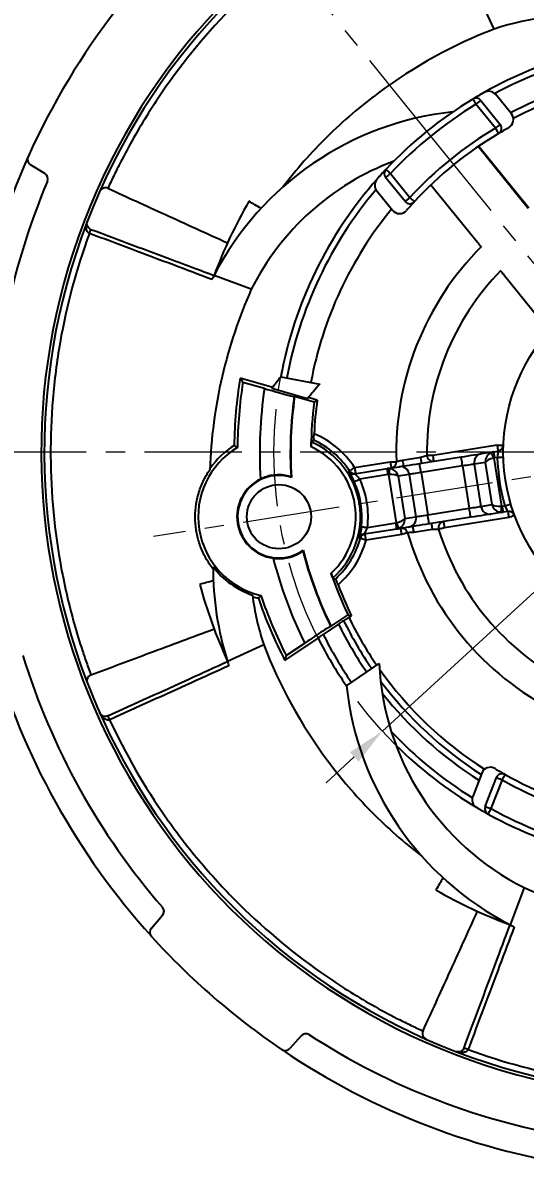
# Model space of a CAD drawing. Header units: millimetres. Extents: x 2517 to 4431, y 863 to 2540.
# Drawn here: x 3337.18 to 3353.6, y 1021.86 to 1059.27 of the extents above; entities that cross this region are included whole.
import ezdxf

# ---------------------------------------------------------------- set-up
doc = ezdxf.new("R2010")
doc.units = ezdxf.units.MM
doc.linetypes.add('CENTER', pattern=[50.8, 31.75, -6.35, 6.35, -6.35])
for name, color, linetype, lineweight in [('中心线', 1, 'CENTER', 9), ('实线', 7, 'Continuous', 25), ('尺寸标注', 2, 'Continuous', 9)]:
    doc.layers.add(name, color=color, linetype=linetype, lineweight=lineweight)
doc.styles.add('st', font='txt.shx')
doc.dimstyles.new('2st', dxfattribs={"dimscale": 0.5, "dimtxt": 2.5, "dimasz": 2.5, "dimexe": 1.25, "dimexo": 0, "dimtad": 1, "dimtoh": 1, "dimdec": 1, "dimlfac": 0.5, "dimdsep": 46, "dimtxsty": 'st', "dimcen": 0, "dimclrd": 256, "dimclre": 256, "dimclrt": 3, "dimadec": 0, "dimazin": 2, "dimtfac": 1, "dimtdec": 1, "dimtofl": 0, "dimtmove": 0, "dimatfit": 1, "dimfxl": 0, "dimlwd": -1, "dimlwe": -1, "dimarcsym": 0})
doc.dimstyles.new('st', dxfattribs={"dimscale": 0.5, "dimtxt": 2.5, "dimasz": 2.5, "dimexe": 1.25, "dimexo": 0, "dimtad": 1, "dimtoh": 1, "dimdsep": 46, "dimtxsty": 'st', "dimcen": 0, "dimclrd": 256, "dimclre": 256, "dimclrt": 3, "dimadec": 3, "dimazin": 2, "dimtfac": 1, "dimtmove": 0, "dimatfit": 1, "dimfxl": 0, "dimlwd": -1, "dimlwe": -1, "dimarcsym": 0})

# ---------------------------------------------------------------- blocks, each defined once
blk = doc.blocks.new('*D353')
at = {"layer": 'Defpoints', "color": 0, "ltscale": 0.1, "transparency": 16777216}
for p in [(3349.709, 1071.896), (3367.979, 1068.918), (3350.519, 1055.572), (3358.889, 1045.236), (3358.889, 1045.236)]:
    blk.add_point(p, dxfattribs=at)
at = {"layer": '中心线', "ltscale": 0.1, "transparency": 16777216}
for p, q in [((3367.979, 1068.918), (3369.217, 1072.143)), ((3350.519, 1055.572), (3340.751, 1067.635))]:
    blk.add_line(p, q, dxfattribs=at)
blk.add_arc((3358.889, 1045.236), 28.196, 71.5403, 126.4597, dxfattribs=at)
for points in [[(3367.887, 1072.178), (3367.746, 1071.786), (3368.993, 1071.56)], [(3342.26, 1067.749), (3342.005, 1068.079), (3341.144, 1067.149)]]:
    blk.add_solid(points, dxfattribs=at)
at = {"layer": '中心线', "color": 3, "ltscale": 0.1, "transparency": 16777216, "insert": (3355.489, 1074.171), "char_height": 1.25, "attachment_point": 5, "rotation": 6.7014, "style": 'st'}
blk.add_mtext('60°', dxfattribs=at)
blk = doc.blocks.new('*D357')
at = {"layer": 'Defpoints', "color": 0, "ltscale": 0.1, "transparency": 16777216}
for p in [(3368.84, 1054.359), (3348.937, 1036.114)]:
    blk.add_point(p, dxfattribs=at)
at = {"layer": '尺寸标注', "ltscale": 0.1, "transparency": 16777216}
for p, q in [((3369.762, 1055.203), (3378.157, 1062.899)), ((3378.157, 1062.899), (3381.803, 1062.899)), ((3348.937, 1036.114), (3368.84, 1054.359)), ((3348.016, 1035.27), (3347.094, 1034.425))]:
    blk.add_line(p, q, dxfattribs=at)
for points in [[(3369.621, 1055.357), (3369.903, 1055.05), (3368.84, 1054.359)], [(3347.875, 1035.423), (3348.156, 1035.116), (3348.937, 1036.114)]]:
    blk.add_solid(points, dxfattribs=at)
at = {"layer": '尺寸标注', "color": 3, "ltscale": 0.1, "transparency": 16777216, "insert": (3380.136, 1063.836), "char_height": 1.25, "attachment_point": 5, "style": 'st'}
blk.add_mtext('∅27', dxfattribs=at)

msp = doc.modelspace()

# ---------------------------------------------------------------- linework, layer by layer
at = {"layer": '中心线', "ltscale": 0.1}
for p, q in [((3358.8888, 1045.2364), (3350.5188, 1055.5724)), ((3372.608, 1047.4093), (3341.4506, 1042.4745)), ((3384.9778, 1045.2364), (3326.5746, 1045.2364))]:
    msp.add_line(p, q, dxfattribs=at)
msp.add_circle((3358.8888, 1045.2364), 13.5, dxfattribs=at)
at = {"layer": '实线'}
for p, q in [((3352.5854, 1059.0678), (3352.0463, 1060.2507)), ((3353.1518, 1056.2934), (3352.6408, 1056.9245)), ((3352.6303, 1055.8251), (3351.9947, 1056.6101)), ((3352.1501, 1056.736), (3352.7857, 1055.951)), ((3353.7059, 1053.198), (3352.0627, 1055.2271)), ((3353.7206, 1053.2076), (3352.0772, 1055.237)), ((3337.9071, 1054.3435), (3337.43, 1054.6302)), ((3349.1969, 1054.3445), (3349.8326, 1053.5596)), ((3349.6772, 1053.4337), (3349.0415, 1054.2187)), ((3350.5229, 1053.9784), (3352.0397, 1052.1052)), ((3348.7551, 1053.7779), (3349.2661, 1053.1468)), ((3344.6513, 1050.5595), (3343.4337, 1051.0148)), ((3352.9263, 1051.0104), (3354.2609, 1049.3623)), ((3345.3497, 1047.3523), (3344.288, 1047.6567)), ((3345.6148, 1047.6966), (3346.893, 1047.4597)), ((3345.0813, 1047.3158), (3344.3761, 1047.518)), ((3346.4826, 1046.9793), (3345.3206, 1047.3125)), ((3346.0526, 1047.0463), (3346.0672, 1047.0558)), ((3346.7107, 1046.8712), (3346.0672, 1047.0558)), ((3346.5079, 1047.0111), (3346.5151, 1047.0091)), ((3346.8075, 1046.9343), (3346.5163, 1047.0178)), ((3346.7107, 1046.8712), (3346.8075, 1046.9343)), ((3350.5894, 1045.1368), (3352.6932, 1045.4701)), ((3349.5923, 1044.9789), (3350.1903, 1045.0736)), ((3350.1516, 1044.865), (3351.51, 1045.0802)), ((3350.3894, 1045.1344), (3350.5894, 1045.1368)), ((3352.1808, 1045.1864), (3352.5684, 1045.2478)), ((3352.5684, 1045.2478), (3352.7244, 1045.2725)), ((3352.5755, 1045.0434), (3352.8248, 1043.469)), ((3352.6911, 1045.0647), (3352.5997, 1045.0503)), ((3348.0244, 1044.5281), (3349.0932, 1044.6974)), ((3348.0271, 1044.731), (3349.1941, 1044.9158)), ((3349.0932, 1044.6974), (3349.4809, 1044.7588)), ((3351.557, 1044.7839), (3350.1985, 1044.5687)), ((3350.1985, 1044.5687), (3350.4175, 1043.1859)), ((3351.557, 1044.7839), (3351.776, 1043.4011)), ((3352.3032, 1044.9021), (3351.9402, 1044.8446)), ((3351.9402, 1044.8446), (3352.1593, 1043.4618)), ((3352.5222, 1043.5193), (3352.3032, 1044.9021)), ((3345.9508, 1044.429), (3345.9651, 1044.4107)), ((3349.1245, 1044.4999), (3348.1967, 1044.3529)), ((3349.399, 1042.9264), (3349.1497, 1044.5008)), ((3349.8152, 1044.508), (3349.4523, 1044.4505)), ((3349.4523, 1044.4505), (3349.6713, 1043.0678)), ((3349.8152, 1044.508), (3350.0343, 1043.1252)), ((3352.1593, 1043.4618), (3352.5222, 1043.5193)), ((3352.85, 1043.47), (3352.9414, 1043.4844)), ((3349.6713, 1043.0678), (3350.0343, 1043.1252)), ((3350.4175, 1043.1859), (3351.776, 1043.4011)), ((3351.8229, 1043.1048), (3350.4645, 1042.8896)), ((3353.0686, 1043.0996), (3350.9648, 1042.7664)), ((3352.8813, 1043.2724), (3352.4936, 1043.211)), ((3353.0373, 1043.2971), (3352.8813, 1043.2724)), ((3349.4061, 1042.722), (3348.3372, 1042.5527)), ((3348.447, 1042.7726), (3349.3748, 1042.9195)), ((3349.7937, 1042.7834), (3349.4061, 1042.722)), ((3350.5657, 1042.7032), (3349.9678, 1042.6085)), ((3349.5695, 1042.5454), (3348.4025, 1042.3606)), ((3346.3345, 1042.0062), (3346.3425, 1042.028)), ((3347.257, 1039.5439), (3347.812, 1039.9183)), ((3347.812, 1039.9183), (3347.9235, 1039.8883)), ((3347.8398, 1039.8318), (3347.9235, 1039.8883)), ((3347.5011, 1039.6139), (3346.9994, 1039.2755)), ((3347.2401, 1039.5485), (3347.257, 1039.5439)), ((3345.7506, 1038.4226), (3346.8362, 1039.1549)), ((3345.7915, 1038.5818), (3346.3997, 1038.992)), ((3345.0573, 1038.933), (3343.8744, 1038.3939)), ((3347.7631, 1037.5899), (3348.8344, 1038.3262)), ((3352.1815, 1034.7396), (3351.8905, 1033.9814)), ((3352.2992, 1033.6507), (3352.6611, 1034.5937)), ((3352.8478, 1034.522), (3352.4859, 1033.5791)), ((3353.5656, 1030.999), (3353.1103, 1029.7813)), ((3341.3831, 1029.6712), (3341.7483, 1030.0913)), ((3346.2765, 1026.1549), (3345.9114, 1025.7349))]:
    msp.add_line(p, q, dxfattribs=at)
at = {"layer": '实线', "flags": 128}
for points in [[(3351.891, 1056.7811), (3351.893, 1056.7778), (3351.8989, 1056.7681), (3351.9085, 1056.7523), (3351.9214, 1056.731), (3351.9371, 1056.7051), (3351.955, 1056.6756), (3351.9744, 1056.6435), (3351.9947, 1056.6101)], [(3351.9947, 1056.6101), (3352.025, 1056.6347), (3352.0541, 1056.6583), (3352.081, 1056.68), (3352.1046, 1056.6991), (3352.1239, 1056.7148), (3352.1383, 1056.7264), (3352.1471, 1056.7335), (3352.1501, 1056.736)], [(3352.6303, 1055.8251), (3352.6606, 1055.8497), (3352.6898, 1055.8733), (3352.7167, 1055.8951), (3352.7402, 1055.9141), (3352.7595, 1055.9298), (3352.7739, 1055.9414), (3352.7828, 1055.9486), (3352.7857, 1055.951)], [(3352.6303, 1055.8251), (3352.6502, 1055.7916), (3352.6693, 1055.7593), (3352.6869, 1055.7295), (3352.7023, 1055.7034), (3352.7149, 1055.682), (3352.7243, 1055.6661), (3352.7301, 1055.6563), (3352.7321, 1055.653)], [(3349.0415, 1054.2187), (3349.0445, 1054.2211), (3349.0533, 1054.2283), (3349.0677, 1054.2399), (3349.087, 1054.2555), (3349.1106, 1054.2746), (3349.1375, 1054.2964), (3349.1666, 1054.32), (3349.1969, 1054.3445)], [(3349.0512, 1054.4815), (3349.054, 1054.4789), (3349.0623, 1054.4711), (3349.0758, 1054.4584), (3349.0939, 1054.4414), (3349.116, 1054.4206), (3349.1412, 1054.397), (3349.1685, 1054.3713), (3349.1969, 1054.3445)], [(3339.9624, 1053.8616), (3339.9624, 1053.8616)], [(3349.6772, 1053.4337), (3349.6801, 1053.4361), (3349.689, 1053.4433), (3349.7034, 1053.4549), (3349.7227, 1053.4706), (3349.7462, 1053.4897), (3349.7731, 1053.5114), (3349.8023, 1053.535), (3349.8326, 1053.5596)], [(3349.8326, 1053.5596), (3349.8613, 1053.5332), (3349.8889, 1053.5078), (3349.9144, 1053.4844), (3349.9367, 1053.4639), (3349.955, 1053.4471), (3349.9686, 1053.4346), (3349.977, 1053.4269), (3349.9798, 1053.4243)], [(3344.3761, 1047.518), (3344.3584, 1047.5458), (3344.288, 1047.6567)], [(3346.6074, 1045.5719), (3346.653, 1045.6008), (3346.6932, 1045.626)], [(3352.6932, 1045.4701), (3352.7322, 1045.4686), (3352.7696, 1045.4672), (3352.8042, 1045.4659), (3352.8345, 1045.4647), (3352.8593, 1045.4638), (3352.8778, 1045.4631), (3352.8892, 1045.4627), (3352.893, 1045.4625)], [(3352.7244, 1045.2725), (3352.7238, 1045.2763), (3352.7221, 1045.2876), (3352.7192, 1045.3058), (3352.7153, 1045.3304), (3352.7105, 1045.3603), (3352.7051, 1045.3945), (3352.6993, 1045.4315), (3352.6932, 1045.4701)], [(3349.5923, 1044.9789), (3349.5984, 1044.9404), (3349.6043, 1044.9033), (3349.6097, 1044.8692), (3349.6144, 1044.8392), (3349.6183, 1044.8147), (3349.6212, 1044.7964), (3349.623, 1044.7852), (3349.6236, 1044.7814)], [(3350.2216, 1044.8761), (3350.221, 1044.8799), (3350.2192, 1044.8911), (3350.2163, 1044.9094), (3350.2124, 1044.934), (3350.2077, 1044.9639), (3350.2023, 1044.998), (3350.1964, 1045.0351), (3350.1903, 1045.0736)], [(3350.6206, 1044.9393), (3350.62, 1044.9431), (3350.6183, 1044.9543), (3350.6154, 1044.9726), (3350.6115, 1044.9972), (3350.6067, 1045.0271), (3350.6013, 1045.0612), (3350.5955, 1045.0983), (3350.5894, 1045.1368)], [(3351.51, 1045.0802), (3351.6241, 1045.0982), (3351.735, 1045.1158), (3351.8398, 1045.1324), (3351.9355, 1045.1476), (3352.0196, 1045.1609), (3352.0897, 1045.172), (3352.1439, 1045.1806), (3352.1808, 1045.1864)], [(3351.557, 1044.7839), (3351.5478, 1044.8417), (3351.539, 1044.8973), (3351.5309, 1044.9485), (3351.5238, 1044.9934), (3351.5179, 1045.0302), (3351.5136, 1045.0576), (3351.5109, 1045.0745), (3351.51, 1045.0802)], [(3352.5755, 1045.0434), (3352.561, 1045.0781), (3352.547, 1045.1115), (3352.5341, 1045.1425), (3352.5227, 1045.17), (3352.5131, 1045.193), (3352.5057, 1045.2107), (3352.5008, 1045.2224), (3352.4986, 1045.2277)], [(3352.5684, 1045.2478), (3352.569, 1045.244), (3352.5708, 1045.2328), (3352.5737, 1045.2145), (3352.5776, 1045.1899), (3352.5823, 1045.16), (3352.5877, 1045.1259), (3352.5936, 1045.0888), (3352.5997, 1045.0503)], [(3352.6911, 1045.0647), (3352.7301, 1045.0658), (3352.7676, 1045.0669), (3352.8022, 1045.0678), (3352.8325, 1045.0687), (3352.8574, 1045.0693), (3352.8758, 1045.0699), (3352.8872, 1045.0702), (3352.8911, 1045.0703)], [(3347.8259, 1044.6159), (3347.8296, 1044.6165), (3347.8445, 1044.6193), (3347.8594, 1044.622)], [(3347.8594, 1044.622), (3347.8629, 1044.6243), (3347.8726, 1044.6306), (3347.8882, 1044.6407), (3347.909, 1044.6543), (3347.9344, 1044.6708), (3347.9632, 1044.6895), (3347.9946, 1044.7099), (3348.0271, 1044.731)], [(3348.0271, 1044.731), (3348.0332, 1044.6925), (3348.0391, 1044.6554), (3348.0445, 1044.6213), (3348.0492, 1044.5913), (3348.0531, 1044.5668), (3348.056, 1044.5485), (3348.0578, 1044.5373), (3348.0584, 1044.5335)], [(3349.1245, 1044.4999), (3349.1184, 1044.5384), (3349.1126, 1044.5754), (3349.1071, 1044.6096), (3349.1024, 1044.6395), (3349.0985, 1044.6641), (3349.0956, 1044.6824), (3349.0938, 1044.6936), (3349.0932, 1044.6974)], [(3349.1658, 1044.6998), (3349.1653, 1044.6941), (3349.1643, 1044.6814), (3349.1628, 1044.6624), (3349.1608, 1044.6376), (3349.1584, 1044.6079), (3349.1556, 1044.5744), (3349.1527, 1044.5383), (3349.1497, 1044.5008)], [(3349.1941, 1044.9158), (3349.2331, 1044.9171), (3349.2705, 1044.9184), (3349.3051, 1044.9195), (3349.3354, 1044.9205), (3349.3603, 1044.9213), (3349.3787, 1044.922), (3349.3901, 1044.9223), (3349.3939, 1044.9225)], [(3349.1941, 1044.9158), (3349.2002, 1044.8773), (3349.206, 1044.8403), (3349.2114, 1044.8061), (3349.2162, 1044.7762), (3349.2201, 1044.7516), (3349.223, 1044.7333), (3349.2247, 1044.7221), (3349.2253, 1044.7183)], [(3349.4809, 1044.7588), (3349.5177, 1044.7646), (3349.5719, 1044.7732), (3349.642, 1044.7843), (3349.7261, 1044.7976), (3349.8218, 1044.8128), (3349.9266, 1044.8294), (3350.0375, 1044.8469), (3350.1516, 1044.865)], [(3350.1985, 1044.5687), (3350.1333, 1044.5584), (3350.07, 1044.5483), (3350.0101, 1044.5389), (3349.9554, 1044.5302), (3349.9073, 1044.5226), (3349.8673, 1044.5162), (3349.8363, 1044.5113), (3349.8152, 1044.508)], [(3350.1985, 1044.5687), (3350.1894, 1044.6265), (3350.1806, 1044.6821), (3350.1725, 1044.7333), (3350.1653, 1044.7782), (3350.1595, 1044.8151), (3350.1552, 1044.8425), (3350.1525, 1044.8593), (3350.1516, 1044.865)], [(3351.9402, 1044.8446), (3351.9192, 1044.8412), (3351.8882, 1044.8363), (3351.8481, 1044.83), (3351.8001, 1044.8224), (3351.7454, 1044.8137), (3351.6855, 1044.8042), (3351.6221, 1044.7942), (3351.557, 1044.7839)], [(3348.0153, 1044.2686), (3348.0191, 1044.2703), (3348.0296, 1044.2752), (3348.0465, 1044.283), (3348.069, 1044.2935), (3348.0964, 1044.3063), (3348.1277, 1044.3208), (3348.1615, 1044.3365), (3348.1967, 1044.3529)], [(3351.776, 1043.4011), (3351.8412, 1043.4114), (3351.9045, 1043.4215), (3351.9644, 1043.4309), (3352.0191, 1043.4396), (3352.0672, 1043.4472), (3352.1072, 1043.4536), (3352.1382, 1043.4585), (3352.1593, 1043.4618)], [(3352.8248, 1043.469), (3352.8218, 1043.4315), (3352.8189, 1043.3954), (3352.8161, 1043.3619), (3352.8137, 1043.3322), (3352.8117, 1043.3074), (3352.8102, 1043.2884), (3352.8092, 1043.2757), (3352.8087, 1043.27)], [(3352.85, 1043.47), (3352.8561, 1043.4314), (3352.8619, 1043.3944), (3352.8674, 1043.3602), (3352.8721, 1043.3303), (3352.876, 1043.3057), (3352.8789, 1043.2875), (3352.8807, 1043.2762), (3352.8813, 1043.2724)], [(3352.9414, 1043.4844), (3352.9789, 1043.4955), (3353.0148, 1043.5061), (3353.048, 1043.5158), (3353.0771, 1043.5244), (3353.1009, 1043.5314), (3353.1187, 1043.5367), (3353.1296, 1043.5399), (3353.1333, 1043.541)], [(3350.0343, 1043.1252), (3350.0553, 1043.1286), (3350.0863, 1043.1335), (3350.1264, 1043.1398), (3350.1744, 1043.1474), (3350.2291, 1043.1561), (3350.289, 1043.1656), (3350.3524, 1043.1756), (3350.4175, 1043.1859)], [(3350.4645, 1042.8896), (3350.4636, 1042.8953), (3350.4609, 1042.9122), (3350.4566, 1042.9396), (3350.4507, 1042.9764), (3350.4436, 1043.0213), (3350.4355, 1043.0726), (3350.4267, 1043.1281), (3350.4175, 1043.1859)], [(3351.8229, 1043.1048), (3351.822, 1043.1105), (3351.8193, 1043.1273), (3351.815, 1043.1547), (3351.8092, 1043.1916), (3351.802, 1043.2365), (3351.7939, 1043.2877), (3351.7851, 1043.3433), (3351.776, 1043.4011)], [(3352.4936, 1043.211), (3352.4568, 1043.2052), (3352.4026, 1043.1966), (3352.3325, 1043.1855), (3352.2484, 1043.1722), (3352.1527, 1043.157), (3352.0479, 1043.1404), (3351.937, 1043.1229), (3351.8229, 1043.1048)], [(3353.0373, 1043.2971), (3353.0379, 1043.2933), (3353.0397, 1043.2821), (3353.0426, 1043.2638), (3353.0465, 1043.2393), (3353.0512, 1043.2093), (3353.0566, 1043.1752), (3353.0625, 1043.1381), (3353.0686, 1043.0996)], [(3353.2564, 1043.1685), (3353.2527, 1043.1672), (3353.2421, 1043.1633), (3353.2247, 1043.1569), (3353.2014, 1043.1483), (3353.1729, 1043.1379), (3353.1405, 1043.126), (3353.1052, 1043.113), (3353.0686, 1043.0996)], [(3348.2485, 1042.7968), (3348.2526, 1042.7963), (3348.2641, 1042.7949), (3348.2825, 1042.7926), (3348.3072, 1042.7896), (3348.3372, 1042.786), (3348.3714, 1042.7818), (3348.4085, 1042.7773), (3348.447, 1042.7726)], [(3349.4061, 1042.722), (3349.4055, 1042.7258), (3349.4037, 1042.737), (3349.4008, 1042.7553), (3349.3969, 1042.7799), (3349.3922, 1042.8098), (3349.3868, 1042.844), (3349.3809, 1042.881), (3349.3748, 1042.9195)], [(3349.4759, 1042.7421), (3349.4737, 1042.7475), (3349.4688, 1042.7591), (3349.4614, 1042.7768), (3349.4518, 1042.7998), (3349.4404, 1042.8273), (3349.4275, 1042.8583), (3349.4135, 1042.8917), (3349.399, 1042.9264)], [(3349.5695, 1042.5454), (3349.5634, 1042.5839), (3349.5575, 1042.621), (3349.5521, 1042.6551), (3349.5474, 1042.6851), (3349.5435, 1042.7096), (3349.5406, 1042.7279), (3349.5388, 1042.7391), (3349.5382, 1042.7429)], [(3350.4645, 1042.8896), (3350.3504, 1042.8716), (3350.2395, 1042.854), (3350.1347, 1042.8374), (3350.039, 1042.8222), (3349.9549, 1042.8089), (3349.8848, 1042.7978), (3349.8306, 1042.7892), (3349.7937, 1042.7834)], [(3349.9678, 1042.6085), (3349.9617, 1042.647), (3349.9558, 1042.6841), (3349.9504, 1042.7182), (3349.9456, 1042.7482), (3349.9417, 1042.7727), (3349.9389, 1042.791), (3349.9371, 1042.8022), (3349.9365, 1042.806)], [(3350.5344, 1042.9007), (3350.535, 1042.8969), (3350.5368, 1042.8857), (3350.5397, 1042.8674), (3350.5436, 1042.8429), (3350.5483, 1042.8129), (3350.5537, 1042.7788), (3350.5596, 1042.7417), (3350.5657, 1042.7032)], [(3350.9648, 1042.7664), (3350.9275, 1042.7548), (3350.8917, 1042.7436), (3350.8587, 1042.7333), (3350.8298, 1042.7243), (3350.806, 1042.7169), (3350.7884, 1042.7114), (3350.7775, 1042.708), (3350.7739, 1042.7069)], [(3350.9335, 1042.9639), (3350.9341, 1042.9601), (3350.9359, 1042.9489), (3350.9388, 1042.9306), (3350.9427, 1042.9061), (3350.9474, 1042.8761), (3350.9528, 1042.842), (3350.9587, 1042.8049), (3350.9648, 1042.7664)], [(3348.2094, 1042.4124), (3348.2056, 1042.4119), (3348.1906, 1042.4099), (3348.1756, 1042.4079)], [(3348.4025, 1042.3606), (3348.3651, 1042.3706), (3348.329, 1042.3803), (3348.2957, 1042.3892), (3348.2665, 1042.3971), (3348.2425, 1042.4035), (3348.2246, 1042.4083), (3348.2134, 1042.4113), (3348.2094, 1042.4124)], [(3348.4025, 1042.3606), (3348.3964, 1042.3991), (3348.3906, 1042.4362), (3348.3851, 1042.4703), (3348.3804, 1042.5002), (3348.3765, 1042.5248), (3348.3736, 1042.5431), (3348.3718, 1042.5543), (3348.3712, 1042.5581)], [(3349.7616, 1042.6009), (3349.758, 1042.5998), (3349.747, 1042.5967), (3349.7293, 1042.5915), (3349.7054, 1042.5846), (3349.6762, 1042.5762), (3349.643, 1042.5666), (3349.607, 1042.5562), (3349.5695, 1042.5454)], [(3347.3121, 1041.1222), (3347.3645, 1041.1087), (3347.4105, 1041.0972)], [(3345.7915, 1038.5818), (3345.7832, 1038.5499), (3345.7506, 1038.4226)], [(3339.4069, 1037.9524), (3339.4069, 1037.9524)], [(3352.6611, 1034.5937), (3352.6647, 1034.5923), (3352.6753, 1034.5882), (3352.6926, 1034.5816), (3352.7158, 1034.5727), (3352.7441, 1034.5618), (3352.7764, 1034.5495), (3352.8114, 1034.536), (3352.8478, 1034.522)], [(3352.9461, 1034.6962), (3352.9442, 1034.6929), (3352.9386, 1034.683), (3352.9295, 1034.6669), (3352.9173, 1034.6452), (3352.9024, 1034.6188), (3352.8854, 1034.5887), (3352.867, 1034.556), (3352.8478, 1034.522)], [(3352.2992, 1033.6507), (3352.3027, 1033.6494), (3352.3134, 1033.6453), (3352.3306, 1033.6387), (3352.3538, 1033.6297), (3352.3821, 1033.6189), (3352.4144, 1033.6065), (3352.4494, 1033.593), (3352.4859, 1033.5791)], [(3352.4859, 1033.5791), (3352.4671, 1033.5449), (3352.449, 1033.512), (3352.4324, 1033.4817), (3352.4178, 1033.4551), (3352.4058, 1033.4333), (3352.3969, 1033.4171), (3352.3914, 1033.4071), (3352.3896, 1033.4038)], [(3350.2635, 1026.3101), (3350.2635, 1026.3101)]]:
    msp.add_lwpolyline(points, dxfattribs=at)
at = {"layer": '实线'}
for centre, radius in [((3358.8888, 1045.2364), 6), ((3345.555, 1043.1245), 1.05)]:
    msp.add_circle(centre, radius, dxfattribs=at)
for centre, radius, start, end in [((3358.8888, 1045.2364), 21.1, 71.98834, 66.01166), ((3358.8888, 1045.2364), 21, 71.98834, 66.01166), ((3358.8888, 1045.2364), 23.6, 142.15701, 155.84299), ((3355.2887, 1050.9037), 8.6, 58.9399, 108.32049), ((3358.8888, 1045.2364), 13.5, 90.20778, 119.40593), ((3358.8888, 1045.2364), 13.3, 88.39485, 118.18283), ((3358.8888, 1045.2364), 12.5, 86.0665, 117.46304), ((3358.8888, 1045.2364), 12.3, 85.40936, 117.46828), ((3358.8888, 1045.2364), 13.5, 119.40593, 121.22181), ((3352.4076, 1056.7357), 0.3, 39, 119.40593), ((3358.8888, 1045.2364), 13.5, 121.22181, 136.77819), ((3358.8888, 1045.2364), 13.3, 121.22181, 136.77819), ((3351.9947, 1056.6101), 0.2, 39, 121.22181), ((3352.3155, 1046.4198), 10, 96.16078, 152.64538), ((3352.9187, 1056.1046), 0.3, 298.78052, 39), ((3358.8888, 1045.2364), 12.3, 120.58503, 137.41497), ((3352.6303, 1055.8251), 0.2, 300.58503, 39), ((3358.8888, 1045.2364), 12.1, 118.78052, 120.58503), ((3358.8888, 1045.2364), 12.1, 120.58503, 137.41497), ((3358.8888, 1045.2364), 23.6, 155.87237, 182.12763), ((3337.533, 1054.8016), 0.2, 155.87237, 239), ((3352.3357, 1046.6981), 8.6, 110.6115, 153.32049), ((3337.8041, 1054.1721), 0.2, 337.03269, 59), ((3358.8888, 1045.2364), 13.5, 136.77819, 138.59407), ((3349.1969, 1054.3445), 0.2, 136.77819, 219), ((3358.8888, 1045.2364), 22.7, 157.03269, 180.96731), ((3358.8888, 1045.2364), 13.5, 138.59407, 169.5), ((3348.9882, 1053.9667), 0.3, 138.59407, 219), ((3339.8795, 1053.6796), 0.2, 65.5, 156.05093), ((3358.8888, 1045.2364), 13.3, 139.81717, 169.5), ((3358.8888, 1045.2364), 16.5, 150.19016, 159.5), ((3358.8888, 1045.2364), 12.5, 140.53696, 169.5), ((3349.8326, 1053.5596), 0.2, 219, 317.41497), ((3358.8888, 1045.2364), 12.1, 137.41497, 139.21948), ((3349.4993, 1053.3356), 0.3, 219, 319.21948), ((3327.3073, 1056.9611), 12.8885, 339.21868, 339.8462), ((3324.2537, 1058.0842), 16.1423, 339.33696, 339.838), ((3358.8888, 1045.2364), 9.5, 134.95765, 181.89366), ((3358.8888, 1045.2364), 8.5, 135.66155, 180.68714), ((3358.8888, 1045.2364), 14.8, 170.58769, 179.16511), ((3353.4039, 1041.4252), 10, 141.16078, 143.93281), ((3358.8888, 1045.2364), 14.6909, 171.06533, 179.39878), ((3358.8888, 1045.2364), 13.9631, 171.43562, 183.60932), ((3353.2214, 1041.6363), 8.6, 137.37989, 141.59009), ((3358.8888, 1045.2364), 12.9632, 171.97422, 183.57104), ((3358.8888, 1045.2364), 12.95, 171.92356, 183.65559), ((3358.8888, 1045.2364), 12.5, 171.78509, 171.84717), ((3358.8888, 1045.2364), 12.2873, 172.3539, 179.19125), ((3358.8888, 1045.2364), 12.2, 172, 177.16503), ((3345.555, 1043.1245), 2.9483, 33.01774, 67.06868), ((3345.555, 1043.1245), 2.6409, 120.90239, 257.09761), ((3345.555, 1043.1245), 2.75, 122.18095, 145.26428), ((3337.4335, 1033.6007), 13.5929, 60.15233, 60.67738), ((3345.555, 1043.1245), 2.514, 312.63017, 65.36983), ((3345.555, 1043.1245), 2.664, 311.26858, 66.73142), ((3345.555, 1043.1245), 2.7483, 33.01774, 65.53219), ((3352.6932, 1045.4701), 0.2, 279, 357.84006), ((3350.5894, 1045.1368), 0.2, 180.68714, 279), ((3352.2315, 1044.8952), 0.2956, 99.88141, 189.85504), ((3358.8888, 1045.2364), 6.2, 181.58633, 196.41367), ((3347.9931, 1044.7256), 0.2, 213.29022, 248.18698), ((3348.0271, 1044.731), 0.2, 213.01491, 278.99945), ((3349.1941, 1044.9158), 0.2, 279, 1.89366), ((3349.5226, 1044.4661), 0.2956, 8.14498, 98.1186), ((3345.555, 1043.1245), 1.3718, 116.01278, 261.98722), ((3345.555, 1043.1245), 1.35, 72.31351, 305.68649), ((3347.9931, 1044.7256), 0.2, 248.18661, 279.00001), ((3345.555, 1043.1245), 2.7134, 353.06197, 24.93803), ((3345.555, 1043.1245), 2.9134, 353.06197, 24.93803), ((3352.4519, 1043.5037), 0.2956, 188.14491, 278.11858), ((3349.743, 1043.0746), 0.2956, 279.88144, 9.85512), ((3353.0686, 1043.0996), 0.2, 20.15994, 99), ((3349.5695, 1042.5454), 0.2, 16.10634, 99), ((3350.9648, 1042.7664), 0.2, 99, 197.31286), ((3358.8888, 1045.2364), 8.5, 197.31286, 242.33845), ((3345.555, 1043.1245), 2.7483, 312.46781, 344.98226), ((3345.555, 1043.1245), 2.9483, 310.93132, 344.98226), ((3348.3685, 1042.3552), 0.2, 119.79925, 164.70938), ((3348.4025, 1042.3606), 0.2, 99.00082, 164.98479), ((3348.3685, 1042.3552), 0.2, 98.99971, 119.79874), ((3358.8888, 1045.2364), 9.5, 196.10634, 243.04235), ((3358.8888, 1045.2364), 12.9632, 194.42896, 206.02578), ((3358.8888, 1045.2364), 12.95, 194.34441, 206.07644), ((3358.8888, 1045.2364), 13.9631, 194.39068, 206.56438), ((3353.4039, 1041.4252), 10, 179.65029, 197.64538), ((3345.555, 1043.1245), 2.7037, 217.29602, 251.31182), ((3358.8888, 1045.2364), 12.2873, 198.80875, 205.6461), ((3358.8888, 1045.2364), 16.5, 195.19016, 204.5), ((3358.8888, 1045.2364), 12.2, 200.83497, 206), ((3353.2214, 1041.6363), 8.6, 187.16719, 198.32049), ((3345.555, 1043.1245), 2.75, 251.78144, 255.81905), ((3334.8615, 1049.6967), 13.6288, 317.32319, 317.84686), ((3358.8888, 1045.2364), 14.8, 198.83489, 207.41231), ((3358.8888, 1045.2364), 14.6909, 198.60122, 206.93467), ((3358.8888, 1045.2364), 12.5, 206.16091, 214.5), ((3358.8888, 1045.2364), 12.3, 206.06546, 214.5), ((3358.8888, 1045.2364), 12.7, 206.27717, 214.5), ((3358.8888, 1045.2364), 13.5, 206.74483, 214.5), ((3358.8888, 1045.2364), 13.3, 206.62755, 214.5), ((3358.8888, 1045.2364), 23.6, 195.87237, 222.12763), ((3358.8888, 1045.2364), 22.7, 197.03269, 220.96731), ((3357.427, 1038.6833), 8.6, 182.37989, 243.32049), ((3339.4769, 1037.7651), 0.2, 110.5, 201.05093), ((3358.8888, 1045.2364), 12.3, 215.25243, 237.46828), ((3357.7053, 1038.6631), 10, 186.16078, 242.64538), ((3358.8888, 1045.2364), 12.5, 216.78509, 237.46304), ((3358.8888, 1045.2364), 12.7, 218.35908, 237.64716), ((3328.2071, 1031.1684), 12.954, 24.22006, 24.84442), ((3325.0851, 1029.726), 16.3933, 24.34106, 24.83442), ((3358.8888, 1045.2364), 13.3, 223.39485, 238.18283), ((3358.8888, 1045.2364), 13.5, 225.20778, 239.40593), ((3352.4616, 1034.632), 0.3, 58.78052, 159), ((3358.8888, 1045.2364), 12.1, 238.78052, 240.58503), ((3352.8478, 1034.522), 0.2, 60.58503, 159), ((3358.8888, 1045.2364), 12.3, 240.58503, 257.41497), ((3358.8888, 1045.2364), 12.1, 240.58503, 257.41497), ((3352.1706, 1033.8739), 0.3, 159, 239.40593), ((3358.8888, 1045.2364), 13.5, 239.40593, 241.22181), ((3352.4859, 1033.5791), 0.2, 159, 241.22181), ((3358.8888, 1045.2364), 13.5, 241.22181, 256.77819), ((3358.8888, 1045.2364), 13.3, 241.22181, 256.77819), ((3358.8888, 1045.2364), 16.5, 240.19016, 249.5), ((3341.5973, 1030.2225), 0.2, 319, 40.96731), ((3341.5341, 1029.54), 0.2, 139, 222.12763), ((3358.8888, 1045.2364), 23.6, 222.15701, 235.84299), ((3346.4275, 1026.0237), 0.2, 57.03269, 139), ((3350.4455, 1026.2271), 0.2, 155.5, 246.05093), ((3358.8888, 1045.2364), 22.7, 237.03269, 260.96731), ((3345.7605, 1025.8661), 0.2, 235.87237, 319), ((3358.8888, 1045.2364), 23.6, 235.87237, 262.12763), ((3347.1641, 1013.6549), 12.8885, 69.21868, 69.8462), ((3346.0409, 1010.6013), 16.1423, 69.33696, 69.838)]:
    msp.add_arc(centre, radius, start, end, dxfattribs=at)
for centre, major_axis, ratio, start_param, end_param in [((3352.5906, 1044.9476), (0.1403, 0.275), 0.9162457, 0.8329813, 2.1587989), ((3352.5906, 1044.9476), (0.292, 0.0736), 0.3210395, 1.5418432, 2.8676609), ((3352.6153, 1044.9515), (-0.0469, 0.2963), 0.9903538, 0, 0.2449787), ((3352.6153, 1044.9515), (0.1018, 0.0161), 0.9701425, 1.5707963, 1.815775), ((3349.1402, 1044.4011), (-0.0469, 0.2963), 0.9903538, 6.0382066, 6.2831853), ((3349.1649, 1044.405), (0.2184, -0.2181), 0.9162457, 0.9827937, 2.3086114), ((3349.1402, 1044.4011), (0.1018, 0.0161), 0.9701425, 1.3258177, 1.5707963), ((3349.1649, 1044.405), (0.3004, 0.0202), 0.3210395, 0.2739318, 1.5997494), ((3352.8096, 1043.5648), (0.3004, 0.0202), 0.3210395, 3.4155244, 4.7413421), ((3352.8096, 1043.5648), (0.2184, -0.2181), 0.9162457, 4.1243864, 5.450204), ((3352.8343, 1043.5687), (-0.1018, -0.0161), 0.9701425, 1.3258177, 1.5707963), ((3349.3839, 1043.0222), (0.292, 0.0736), 0.3210395, 4.6834359, 6.0092535), ((3349.3839, 1043.0222), (0.1403, 0.275), 0.9162457, 3.9745739, 5.3003916), ((3352.8343, 1043.5687), (-0.0469, 0.2963), 0.9903538, 2.896614, 3.1415927), ((3349.3592, 1043.0183), (-0.1018, -0.0161), 0.9701425, 1.5707963, 1.815775), ((3349.3592, 1043.0183), (-0.0469, 0.2963), 0.9903538, 3.1415927, 3.3865713)]:
    msp.add_ellipse(centre, major_axis=major_axis, ratio=ratio, start_param=start_param, end_param=end_param, dxfattribs=at)
for points, knots in [([(3350.135, 1064.1043), (3349.0227, 1063.5882), (3347.9493, 1062.9704), (3346.4235, 1061.8983), (3345.9295, 1061.5168), (3344.9837, 1060.7167), (3344.5303, 1060.2969), (3343.2298, 1058.9809), (3342.4423, 1058.0285), (3341.3899, 1056.4948), (3341.0609, 1055.9659), (3340.6066, 1055.1575), (3340.4614, 1054.8851), (3340.2531, 1054.4725), (3340.1852, 1054.3342), (3340.0859, 1054.1261), (3340.0532, 1054.0566), (3340.0128, 1053.9695), (3340.0046, 1053.9517), (3339.9901, 1053.9203), (3339.9837, 1053.9065), (3339.9684, 1053.8732), (3339.9628, 1053.8614), (3339.9624, 1053.8616)], [0, 0, 0, 0, 0.25, 0.25, 0.375, 0.375, 0.5, 0.5, 0.75, 0.75, 0.875, 0.875, 0.9375, 0.9375, 0.96875, 0.96875, 0.984375, 0.984375, 0.9882813, 0.9882813, 0.9921875, 0.9921875, 1, 1, 1, 1]), ([(3352.5854, 1059.0678), (3351.2585, 1058.5558), (3349.9832, 1057.8594), (3348.5119, 1056.7644), (3348.223, 1056.5336), (3347.6632, 1056.0533), (3347.3921, 1055.8039), (3346.6063, 1055.0291), (3346.1192, 1054.4773), (3345.6719, 1053.894)], [0, 0, 0, 0, 0.5, 0.5, 0.625, 0.625, 0.75, 0.75, 1, 1, 1, 1]), ([(3339.9624, 1053.8616), (3340.5839, 1053.5784), (3341.2054, 1053.2952), (3341.8269, 1053.0119), (3342.5094, 1052.7009), (3343.1919, 1052.3899), (3343.8744, 1052.0788)], [0.0002009624, 0.0002009624, 0.0002009624, 0.0002009624, 0.0022498948, 0.0022498948, 0.0022498948, 0.0045000334, 0.0045000334, 0.0045000334, 0.0045000334]), ([(3339.3573, 1052.3882), (3339.3341, 1052.397), (3339.3156, 1052.4129), (3339.2891, 1052.446), (3339.2801, 1052.4638), (3339.26, 1052.5164), (3339.2553, 1052.5515), (3339.2528, 1052.6536), (3339.2666, 1052.7182), (3339.2903, 1052.7795)], [0, 0, 0, 0, 0.125, 0.125, 0.25, 0.25, 0.5, 0.5, 1, 1, 1, 1]), ([(3339.4066, 1052.5205), (3339.3834, 1052.5292), (3339.3636, 1052.5417), (3339.334, 1052.5664), (3339.3231, 1052.579), (3339.2971, 1052.6153), (3339.288, 1052.6383), (3339.2719, 1052.7039), (3339.2764, 1052.7434), (3339.2903, 1052.7795)], [0, 0, 0, 0, 0.125, 0.125, 0.25, 0.25, 0.5, 0.5, 1, 1, 1, 1]), ([(3339.4069, 1052.5204), (3340.3227, 1052.1779), (3341.2385, 1051.8355), (3342.1544, 1051.4931), (3342.5808, 1051.3337), (3343.0072, 1051.1742), (3343.4337, 1051.0148)], [0, 0, 0, 0, 0.0029332693, 0.0029332693, 0.0029332693, 0.0042990612, 0.0042990612, 0.0042990612, 0.0042990612]), ([(3339.3573, 1052.3882), (3338.9357, 1051.2367), (3338.6135, 1050.0408), (3338.2928, 1048.2039), (3338.2131, 1047.5848), (3338.1102, 1046.3503), (3338.0864, 1045.7328), (3338.0974, 1043.8827), (3338.214, 1042.6524), (3338.5543, 1040.8237), (3338.6956, 1040.2171), (3338.946, 1039.3242), (3339.036, 1039.029), (3339.1805, 1038.5899), (3339.2302, 1038.4442), (3339.3072, 1038.2267), (3339.3332, 1038.1545), (3339.3662, 1038.0643), (3339.373, 1038.0459), (3339.3849, 1038.0134), (3339.3902, 1037.9992), (3339.4029, 1037.9648), (3339.4073, 1037.9526), (3339.4069, 1037.9524)], [0, 0, 0, 0, 0.25, 0.25, 0.375, 0.375, 0.5, 0.5, 0.75, 0.75, 0.875, 0.875, 0.9375, 0.9375, 0.96875, 0.96875, 0.984375, 0.984375, 0.9882812, 0.9882812, 0.9921875, 0.9921875, 1, 1, 1, 1]), ([(3343.3657, 1050.8809), (3342.9449, 1051.0393), (3342.5242, 1051.1976), (3342.1034, 1051.3559), (3341.1882, 1051.7001), (3340.273, 1052.0442), (3339.3576, 1052.3881)], [0, 0, 0, 0, 0.0013486886, 0.0013486886, 0.0013486886, 0.0042820691, 0.0042820691, 0.0042820691, 0.0042820691]), ([(3352.0397, 1052.1052), (3352.073, 1052.0641), (3352.1059, 1052.024), (3352.1536, 1051.9672), (3352.1681, 1051.9508), (3352.1688, 1051.9514)], [0, 0, 0, 0, 0.5, 0.5, 1, 1, 1, 1]), ([(3352.802, 1051.1694), (3352.8013, 1051.1688), (3352.8146, 1051.151), (3352.8604, 1051.0923), (3352.8929, 1051.0516), (3352.9263, 1051.0104)], [0, 0, 0, 0, 0.5, 0.5, 1, 1, 1, 1]), ([(3344.6513, 1050.5595), (3344.2484, 1049.6503), (3343.927, 1048.6952), (3343.5827, 1047.2125), (3343.4908, 1046.7099), (3343.3554, 1045.691), (3343.312, 1045.1746), (3343.2939, 1044.6601)], [0, 0, 0, 0, 0.5, 0.5, 0.75, 0.75, 1, 1, 1, 1]), ([(3345.0813, 1047.3158), (3345.2081, 1047.2794), (3345.3325, 1047.244), (3345.5659, 1047.178), (3345.673, 1047.1479), (3345.9423, 1047.0732), (3346.05, 1047.0446), (3346.0526, 1047.0463)], [0, 0, 0, 0, 0.25, 0.25, 0.5, 0.5, 1, 1, 1, 1]), ([(3346.6932, 1045.626), (3346.6937, 1045.6263), (3346.695, 1045.6518), (3346.6986, 1045.7318), (3346.701, 1045.7855), (3346.7037, 1045.8398)], [0, 0, 0, 0, 0.5, 0.5, 1, 1, 1, 1]), ([(3346.6027, 1045.4098), (3346.6033, 1045.4509), (3346.6042, 1045.4912), (3346.6061, 1045.5525), (3346.607, 1045.5716), (3346.6074, 1045.5719)], [0, 0, 0, 0, 0.5, 0.5, 1, 1, 1, 1]), ([(3349.3939, 1044.9225), (3349.3939, 1044.9225), (3349.4163, 1044.9287), (3349.4899, 1044.9495), (3349.5408, 1044.964), (3349.5923, 1044.9789)], [0, 0, 0, 0, 0.5, 0.5, 1, 1, 1, 1]), ([(3350.1903, 1045.0736), (3350.2419, 1045.0891), (3350.2926, 1045.1045), (3350.3667, 1045.1273), (3350.3894, 1045.1344), (3350.3894, 1045.1344)], [0, 0, 0, 0, 0.5, 0.5, 1, 1, 1, 1]), ([(3352.7244, 1045.2725), (3352.7244, 1045.2725), (3352.7188, 1045.2484), (3352.7045, 1045.1713), (3352.6964, 1045.1186), (3352.6911, 1045.0647)], [0, 0, 0, 0, 0.5, 0.5, 1, 1, 1, 1]), ([(3343.4039, 1041.4141), (3343.3145, 1041.5275), (3343.2345, 1041.6473), (3343.0935, 1041.8994), (3343.0325, 1042.0322), (3342.9336, 1042.3017), (3342.8949, 1042.4395), (3342.8393, 1042.7205), (3342.8223, 1042.8649), (3342.806, 1043.2982), (3342.84, 1043.5842), (3342.9608, 1044.0066), (3343.0127, 1044.1448), (3343.1371, 1044.4098), (3343.21, 1044.5375), (3343.2939, 1044.6601)], [0, 0, 0, 0, 0.125, 0.125, 0.25, 0.25, 0.375, 0.375, 0.5, 0.5, 0.75, 0.75, 0.875, 0.875, 1, 1, 1, 1]), ([(3347.8259, 1044.6159), (3347.8262, 1044.6151), (3347.8271, 1044.6127), (3347.8416, 1044.5892), (3347.8512, 1044.5734)], [0, 0, 0, 0, 0.3279312, 1, 1, 1, 1]), ([(3347.8512, 1044.5734), (3347.8515, 1044.573), (3347.8598, 1044.5593), (3347.8972, 1044.4971), (3347.9549, 1044.3937), (3347.9953, 1044.3101), (3348.0153, 1044.2686)], [0, 0, 0, 0, 0.0105877, 0.3477197, 0.6762921, 1, 1, 1, 1]), ([(3345.9508, 1044.429), (3345.9495, 1044.4306), (3345.9213, 1044.441), (3345.817, 1044.4678), (3345.7408, 1044.4836), (3345.5537, 1044.4978), (3345.44, 1044.4958), (3345.2006, 1044.4551), (3345.073, 1044.4158), (3344.9533, 1044.3574)], [0, 0, 0, 0, 0.25, 0.25, 0.5, 0.5, 0.75, 0.75, 1, 1, 1, 1]), ([(3348.1967, 1044.3529), (3348.16, 1044.3987), (3348.1198, 1044.4403), (3348.0512, 1044.5049), (3348.0233, 1044.5279), (3348.0244, 1044.5281)], [0, 0, 0, 0, 0.5, 0.5, 1, 1, 1, 1]), ([(3352.9414, 1043.4844), (3352.9631, 1043.4348), (3352.987, 1043.3874), (3353.0245, 1043.3183), (3353.0373, 1043.2971), (3353.0373, 1043.2971)], [0, 0, 0, 0, 0.5, 0.5, 1, 1, 1, 1]), ([(3348.2485, 1042.7968), (3348.2435, 1042.7595), (3348.2325, 1042.6778), (3348.2122, 1042.5696), (3348.1967, 1042.4992), (3348.1921, 1042.4795), (3348.1917, 1042.4782)], [0, 0, 0, 0, 0.2938926, 0.6440824, 0.9757207, 1, 1, 1, 1]), ([(3348.3372, 1042.5527), (3348.3361, 1042.5525), (3348.3556, 1042.5831), (3348.4006, 1042.6653), (3348.4262, 1042.7177), (3348.447, 1042.7726)], [0, 0, 0, 0, 0.5, 0.5, 1, 1, 1, 1]), ([(3350.7739, 1042.7069), (3350.7739, 1042.7069), (3350.7501, 1042.7066), (3350.6727, 1042.7054), (3350.6196, 1042.7045), (3350.5657, 1042.7032)], [0, 0, 0, 0, 0.5, 0.5, 1, 1, 1, 1]), ([(3348.1917, 1042.4782), (3348.1871, 1042.4585), (3348.1773, 1042.4174), (3348.1762, 1042.4112), (3348.1756, 1042.4079)], [0, 0, 0, 0, 0.4767701, 1, 1, 1, 1]), ([(3349.9678, 1042.6085), (3349.9142, 1042.6068), (3349.8615, 1042.6048), (3349.7848, 1042.6019), (3349.7616, 1042.6009), (3349.7616, 1042.6009)], [0, 0, 0, 0, 0.5, 0.5, 1, 1, 1, 1]), ([(3345.3637, 1041.7661), (3345.4295, 1041.7568), (3345.4948, 1041.7525), (3345.624, 1041.7532), (3345.6883, 1041.7583), (3345.8691, 1041.7847), (3345.9775, 1041.8177), (3346.1522, 1041.8896), (3346.2193, 1041.9279), (3346.3104, 1041.9858), (3346.3338, 1042.0043), (3346.3345, 1042.0062)], [0, 0, 0, 0, 0.125, 0.125, 0.25, 0.25, 0.5, 0.5, 0.75, 0.75, 1, 1, 1, 1]), ([(3347.3121, 1041.1222), (3347.312, 1041.1222), (3347.3109, 1041.1249), (3347.3089, 1041.1299), (3347.307, 1041.135), (3347.3042, 1041.1425), (3347.3008, 1041.1518), (3347.2973, 1041.1613), (3347.2931, 1041.173), (3347.2886, 1041.1858), (3347.2837, 1041.1995), (3347.2783, 1041.2148), (3347.2728, 1041.2306), (3347.2679, 1041.245), (3347.2627, 1041.26), (3347.2576, 1041.2748)], [0, 0, 0, 0, 0.00004759373, 0.00004759373, 0.00004759373, 0.00009510557, 0.00009510557, 0.00009510557, 0.00014386629, 0.00014386629, 0.00014386629, 0.00019591639, 0.00019591639, 0.00019591639, 0.00024289214, 0.00024289214, 0.00024289214, 0.00024289214]), ([(3347.4865, 1040.8971), (3347.4672, 1040.948), (3347.4484, 1040.9979), (3347.4201, 1041.0734), (3347.4111, 1041.0971), (3347.4105, 1041.0972)], [0, 0, 0, 0, 0.5, 0.5, 1, 1, 1, 1]), ([(3347.5011, 1039.6139), (3347.5451, 1039.6436), (3347.5883, 1039.6725), (3347.6505, 1039.7136), (3347.6691, 1039.7256), (3347.6693, 1039.7252)], [0, 0, 0, 0, 0.5, 0.5, 1, 1, 1, 1]), ([(3347.6716, 1039.7205), (3347.6718, 1039.72), (3347.6903, 1039.732), (3347.7525, 1039.7731), (3347.7958, 1039.8021), (3347.8398, 1039.8318)], [0, 0, 0, 0, 0.5, 0.5, 1, 1, 1, 1]), ([(3339.4069, 1037.9524), (3340.0466, 1038.1916), (3340.6863, 1038.4308), (3341.326, 1038.67), (3342.0286, 1038.9326), (3342.7311, 1039.1953), (3343.4337, 1039.458)], [0.0002009624, 0.0002009624, 0.0002009624, 0.0002009624, 0.0022498948, 0.0022498948, 0.0022498948, 0.0045000334, 0.0045000334, 0.0045000334, 0.0045000334]), ([(3347.2401, 1039.5485), (3347.2386, 1039.5489), (3347.2155, 1039.5346), (3347.1292, 1039.4789), (3347.0662, 1039.4376), (3346.8335, 1039.2835), (3346.6183, 1039.1395), (3346.3997, 1038.992)], [0, 0, 0, 0, 0.25, 0.25, 0.5, 0.5, 1, 1, 1, 1]), ([(3346.833, 1039.1611), (3346.8328, 1039.1616), (3346.8509, 1039.1743), (3346.9123, 1039.2165), (3346.9554, 1039.2458), (3346.9994, 1039.2755)], [0, 0, 0, 0, 0.5, 0.5, 1, 1, 1, 1]), ([(3345.0573, 1038.933), (3345.5694, 1037.6061), (3346.2657, 1036.3309), (3347.3607, 1034.8595), (3347.5915, 1034.5706), (3348.0718, 1034.0108), (3348.3213, 1033.7397), (3349.096, 1032.9539), (3349.6478, 1032.4668), (3350.2312, 1032.0195)], [0, 0, 0, 0, 0.5, 0.5, 0.625, 0.625, 0.75, 0.75, 1, 1, 1, 1]), ([(3339.9624, 1036.6112), (3340.8522, 1037.0166), (3341.7419, 1037.4221), (3342.6316, 1037.8276), (3343.0459, 1038.0164), (3343.4601, 1038.2051), (3343.8744, 1038.3939)], [0, 0, 0, 0, 0.0029332693, 0.0029332693, 0.0029332693, 0.0042990612, 0.0042990612, 0.0042990612, 0.0042990612]), ([(3343.921, 1038.2512), (3343.5115, 1038.0657), (3343.102, 1037.8801), (3342.6926, 1037.6945), (3341.802, 1037.2908), (3340.9116, 1036.8868), (3340.0212, 1036.4828)], [0, 0, 0, 0, 0.0013486886, 0.0013486886, 0.0013486886, 0.0042820691, 0.0042820691, 0.0042820691, 0.0042820691]), ([(3340.0208, 1036.4826), (3339.9982, 1036.4725), (3339.9739, 1036.4706), (3339.9317, 1036.4753), (3339.9128, 1036.4815), (3339.8614, 1036.5045), (3339.8333, 1036.526), (3339.7593, 1036.5964), (3339.7234, 1036.6519), (3339.6967, 1036.712)], [0, 0, 0, 0, 0.125, 0.125, 0.25, 0.25, 0.5, 0.5, 1, 1, 1, 1]), ([(3339.9622, 1036.611), (3339.9396, 1036.6008), (3339.9167, 1036.5957), (3339.8784, 1036.5922), (3339.8618, 1036.5934), (3339.8177, 1036.6006), (3339.795, 1036.6105), (3339.7372, 1036.6455), (3339.7124, 1036.6766), (3339.6967, 1036.712)], [0, 0, 0, 0, 0.125, 0.125, 0.25, 0.25, 0.5, 0.5, 1, 1, 1, 1]), ([(3340.0208, 1036.4826), (3340.5369, 1035.3703), (3341.1547, 1034.2969), (3342.2268, 1032.7712), (3342.6083, 1032.2771), (3343.4084, 1031.3314), (3343.8283, 1030.8779), (3345.1442, 1029.5775), (3346.0966, 1028.7899), (3347.6303, 1027.7375), (3348.1592, 1027.4085), (3348.9676, 1026.9542), (3349.24, 1026.809), (3349.6527, 1026.6007), (3349.7909, 1026.5329), (3349.999, 1026.4335), (3350.0686, 1026.4008), (3350.1556, 1026.3605), (3350.1734, 1026.3522), (3350.2049, 1026.3377), (3350.2187, 1026.3314), (3350.252, 1026.316), (3350.2637, 1026.3105), (3350.2635, 1026.3101)], [0, 0, 0, 0, 0.25, 0.25, 0.375, 0.375, 0.5, 0.5, 0.75, 0.75, 0.875, 0.875, 0.9375, 0.9375, 0.96875, 0.96875, 0.984375, 0.984375, 0.9882812, 0.9882812, 0.9921875, 0.9921875, 1, 1, 1, 1]), ([(3353.5656, 1030.999), (3354.8659, 1030.4227), (3356.2601, 1030.0134), (3358.0747, 1029.7472), (3358.4422, 1029.7062), (3359.1777, 1029.65), (3359.5458, 1029.6347), (3360.6493, 1029.6269), (3361.3839, 1029.6726), (3362.1127, 1029.7688)], [0, 0, 0, 0, 0.5, 0.5, 0.625, 0.625, 0.75, 0.75, 1, 1, 1, 1]), ([(3350.2635, 1026.3101), (3350.5468, 1026.9315), (3350.83, 1027.553), (3351.1132, 1028.1745), (3351.4242, 1028.857), (3351.7353, 1029.5395), (3352.0463, 1030.222)], [0.0002009624, 0.0002009624, 0.0002009624, 0.0002009624, 0.0022498948, 0.0022498948, 0.0022498948, 0.0045000334, 0.0045000334, 0.0045000334, 0.0045000334]), ([(3351.6048, 1025.7545), (3351.9472, 1026.6703), (3352.2896, 1027.5862), (3352.632, 1028.502), (3352.7915, 1028.9284), (3352.9509, 1029.3549), (3353.1103, 1029.7813)], [0, 0, 0, 0, 0.0029332693, 0.0029332693, 0.0029332693, 0.0042990612, 0.0042990612, 0.0042990612, 0.0042990612]), ([(3353.2442, 1029.7133), (3353.0858, 1029.2926), (3352.9275, 1028.8718), (3352.7693, 1028.451), (3352.425, 1027.5358), (3352.081, 1026.6206), (3351.7371, 1025.7053)], [0, 0, 0, 0, 0.0013486886, 0.0013486886, 0.0013486886, 0.0042820691, 0.0042820691, 0.0042820691, 0.0042820691]), ([(3351.6047, 1025.7542), (3351.596, 1025.731), (3351.5834, 1025.7113), (3351.5587, 1025.6817), (3351.5462, 1025.6707), (3351.5099, 1025.6447), (3351.4868, 1025.6356), (3351.4212, 1025.6196), (3351.3817, 1025.624), (3351.3456, 1025.6379)], [0, 0, 0, 0, 0.125, 0.125, 0.25, 0.25, 0.5, 0.5, 1, 1, 1, 1]), ([(3351.7369, 1025.7049), (3351.7281, 1025.6817), (3351.7122, 1025.6632), (3351.6791, 1025.6367), (3351.6614, 1025.6277), (3351.6087, 1025.6076), (3351.5737, 1025.603), (3351.4716, 1025.6004), (3351.407, 1025.6143), (3351.3456, 1025.6379)], [0, 0, 0, 0, 0.125, 0.125, 0.25, 0.25, 0.5, 0.5, 1, 1, 1, 1]), ([(3351.7369, 1025.7049), (3352.8884, 1025.2833), (3354.0843, 1024.9611), (3355.9212, 1024.6404), (3356.5403, 1024.5608), (3357.7749, 1024.4578), (3358.3923, 1024.434), (3360.2424, 1024.445), (3361.4728, 1024.5616), (3363.3014, 1024.9019), (3363.908, 1025.0432), (3364.8009, 1025.2936), (3365.0962, 1025.3836), (3365.5353, 1025.5281), (3365.681, 1025.5778), (3365.8984, 1025.6548), (3365.9707, 1025.6808), (3366.0608, 1025.7138), (3366.0792, 1025.7206), (3366.1117, 1025.7325), (3366.1259, 1025.7378), (3366.1603, 1025.7505), (3366.1726, 1025.7549), (3366.1727, 1025.7545)], [0, 0, 0, 0, 0.25, 0.25, 0.375, 0.375, 0.5, 0.5, 0.75, 0.75, 0.875, 0.875, 0.9375, 0.9375, 0.96875, 0.96875, 0.984375, 0.984375, 0.9882812, 0.9882812, 0.9921875, 0.9921875, 1, 1, 1, 1])]:
    msp.add_open_spline(points, degree=3, knots=knots, dxfattribs=at)
for points in [[(3337.3505, 1054.8834), (3337.3522, 1054.887), (3337.3538, 1054.8907), (3337.3555, 1054.8944)], [(3344.9689, 1053.2043), (3344.8366, 1053.2824), (3344.7043, 1053.3606), (3344.572, 1053.4389)], [(3339.4066, 1052.5205), (3339.4067, 1052.5204), (3339.4068, 1052.5204), (3339.4069, 1052.5204)], [(3339.3576, 1052.3881), (3339.3575, 1052.3881), (3339.3574, 1052.3882), (3339.3573, 1052.3882)], [(3343.4337, 1051.0148), (3343.4107, 1050.9704), (3343.388, 1050.9258), (3343.3657, 1050.8809)], [(3343.4118, 1041.0277), (3343.263, 1040.9894), (3343.1141, 1040.9512), (3342.9652, 1040.913)], [(3343.8744, 1038.3939), (3343.8896, 1038.3463), (3343.9051, 1038.2987), (3343.921, 1038.2512)], [(3339.9622, 1036.611), (3339.9623, 1036.6111), (3339.9624, 1036.6111), (3339.9624, 1036.6112)], [(3340.0212, 1036.4828), (3340.021, 1036.4827), (3340.0209, 1036.4827), (3340.0208, 1036.4826)], [(3350.9209, 1031.3166), (3350.8427, 1031.1842), (3350.7645, 1031.0519), (3350.6862, 1030.9197)], [(3353.1103, 1029.7813), (3353.1547, 1029.7583), (3353.1994, 1029.7356), (3353.2442, 1029.7133)], [(3341.3939, 1029.3969), (3341.3912, 1029.3999), (3341.3885, 1029.4029), (3341.3858, 1029.4059)], [(3345.6483, 1025.7005), (3345.6449, 1025.7028), (3345.6416, 1025.7051), (3345.6382, 1025.7073)], [(3351.6047, 1025.7542), (3351.6047, 1025.7543), (3351.6047, 1025.7544), (3351.6048, 1025.7545)], [(3351.7371, 1025.7053), (3351.737, 1025.7051), (3351.737, 1025.705), (3351.7369, 1025.7049)]]:
    msp.add_open_spline(points, degree=3, dxfattribs=at)

# ---------------------------------------------------------------- dimensions: what is measured, and where the dimension line sits
at = {"layer": '中心线', "ltscale": 0.1}
dim = msp.add_angular_dim_2l(base=(3349.709, 1071.8964), line1=((3358.8888, 1045.2364), (3350.5188, 1055.5724)), line2=((3358.8888, 1045.2364), (3367.9794, 1068.9184)), dimstyle='2st', dxfattribs=at)
dim.commit()
dim.dimension.update_dxf_attribs({"geometry": '*D353', "text_midpoint": (3355.5984, 1073.2399), "dimtype": 162})
at = {"layer": '尺寸标注', "ltscale": 0.1}
dim = msp.add_diameter_dim_2p(p1=(3348.9371, 1036.1142), p2=(3368.8404, 1054.3586), dimstyle='st', dxfattribs=at)
dim.commit()
dim.dimension.update_dxf_attribs({"geometry": '*D357', "text_midpoint": (3380.1364, 1062.8989), "dimtype": 163})

doc.saveas('drawing.dxf')
